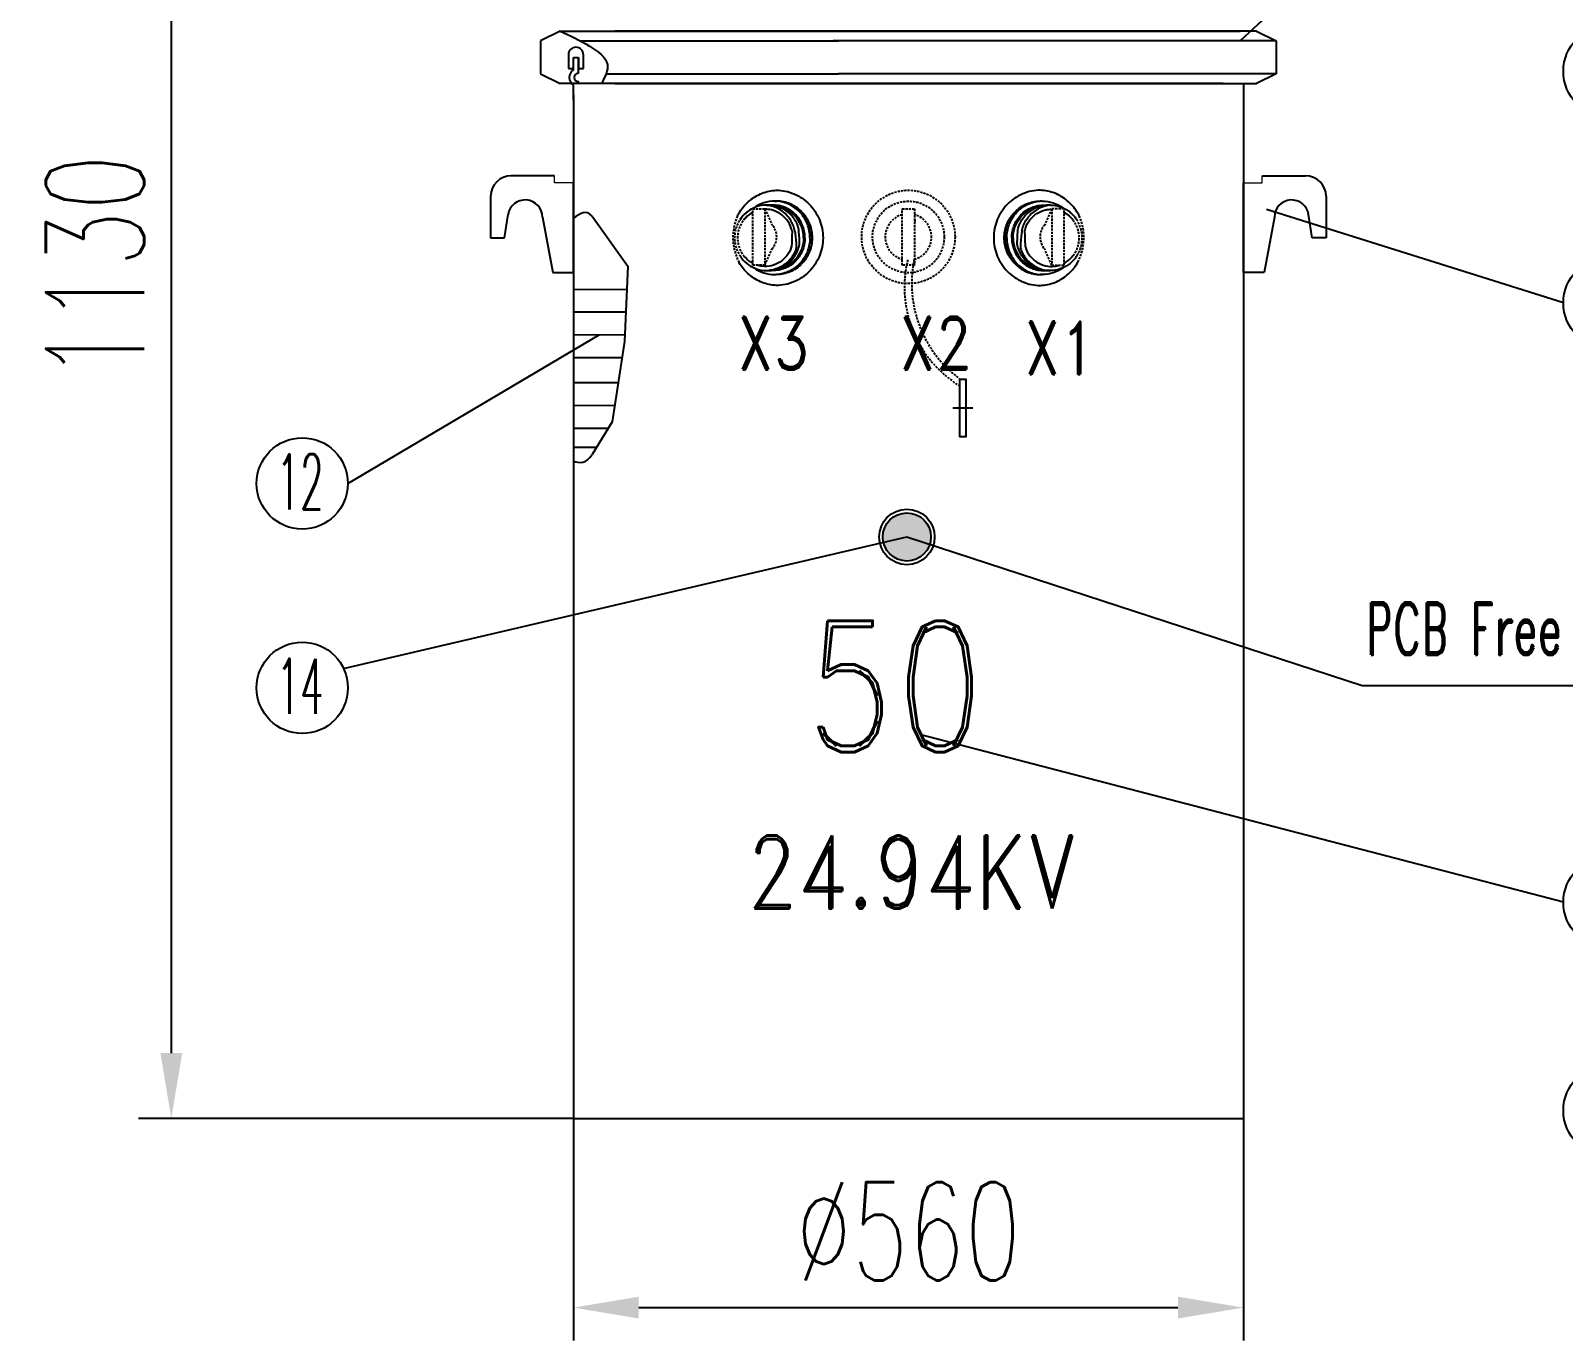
# Model space of a CAD drawing. Extents: x 4438 to 384502, y -178203 to -21188.
# Drawn here: x 374125 to 374828, y -176575 to -175974 of the extents above; entities that cross this region are included whole.
import ezdxf

# ---------------------------------------------------------------- set-up
doc = ezdxf.new("R2010")
doc.units = 0
doc.header["$LTSCALE"] = 8
doc.header["$MEASUREMENT"] = 0
doc.linetypes.add('HIDDEN', pattern=[0.375, 0.25, -0.125])
doc.layers.get('0').update_dxf_attribs({"linetype": 'CONTINUOUS'})
doc.layers.get('DEFPOINTS').update_dxf_attribs({"linetype": 'CONTINUOUS'})
doc.layers.add('PL', color=5, linetype='CONTINUOUS')
doc.layers.add('细', color=7, linetype='CONTINUOUS', lineweight=20)
doc.styles.add('DFT', font='simplex', dxfattribs={"width": 0.67, "bigfont": 'dft'})
doc.styles.get("Standard").update_dxf_attribs({"font": 'txt.shx', "width": 0.5, "bigfont": 'intecad.shx'})
doc.styles.add('数字与字母', font='romand.shx', dxfattribs={"width": 0.8, "bigfont": 'hztxt.shx'})
doc.dimstyles.new('INTE$0', dxfattribs={"dimscale": 5, "dimtxt": 4, "dimasz": 3, "dimexe": 3, "dimexo": 0, "dimgap": 1, "dimtad": 1, "dimdec": 3, "dimdsep": 46, "dimtxsty": 'DFT', "dimcen": 0, "dimclrd": 3, "dimclre": 3, "dimclrt": 6, "dimadec": 0, "dimazin": 0, "dimtfac": 1, "dimtdec": 3, "dimtix": 1, "dimtmove": 1, "dimatfit": 0, "dimfxl": 1, "dimtolj": 1, "dimtzin": 0, "dimarcsym": 0})

# ---------------------------------------------------------------- blocks, each defined once
blk = doc.blocks.new('*D2')
at = {"color": 3, "lineweight": -2, "transparency": 16777216}
for p, q in [((374374.37, -176472.99), (374374.37, -176574.73)), ((374681.69, -176472.99), (374681.69, -176574.73)), ((374404.37, -176559.73), (374651.69, -176559.73))]:
    blk.add_line(p, q, dxfattribs=at)
at = {"color": 3, "transparency": 16777216}
for points in [[(374404.37, -176554.73), (374404.37, -176564.73), (374374.37, -176559.73)], [(374651.69, -176554.73), (374651.69, -176564.73), (374681.69, -176559.73)]]:
    blk.add_solid(points, dxfattribs=at)
at = {"layer": 'DEFPOINTS', "color": 0, "transparency": 16777216}
for p in [(374374.37, -176472.99), (374681.69, -176472.99), (374681.69, -176559.73)]:
    blk.add_point(p, dxfattribs=at)
at = {"color": 6, "transparency": 16777216, "insert": (374528.03, -176524.73), "char_height": 45, "attachment_point": 5, "style": 'DFT'}
blk.add_mtext('\\A1;%%C560', dxfattribs=at)
blk = doc.blocks.new('*D3')
at = {"color": 3, "lineweight": -2, "transparency": 16777216}
for p, q in [((374423.39, -175692.21), (374174.93, -175692.21)), ((374189.93, -175722.21), (374189.93, -176442.99)), ((374374.37, -176472.99), (374174.93, -176472.99))]:
    blk.add_line(p, q, dxfattribs=at)
at = {"color": 3, "transparency": 16777216}
for points in [[(374184.93, -175722.21), (374194.93, -175722.21), (374189.93, -175692.21)], [(374184.93, -176442.99), (374194.93, -176442.99), (374189.93, -176472.99)]]:
    blk.add_solid(points, dxfattribs=at)
at = {"layer": 'DEFPOINTS', "color": 0, "transparency": 16777216}
for p in [(374423.39, -175692.21), (374189.93, -176472.99), (374374.37, -176472.99)]:
    blk.add_point(p, dxfattribs=at)
at = {"color": 6, "transparency": 16777216, "insert": (374154.93, -176082.6), "char_height": 45, "attachment_point": 5, "rotation": 90, "style": 'DFT'}
blk.add_mtext('\\A1;1130', dxfattribs=at)

msp = doc.modelspace()

# ---------------------------------------------------------------- hatches: boundary and pattern name
at = {"layer": 'PL', "ltscale": 0.5}
msp.add_hatch(color=7, dxfattribs=at).paths.add_polyline_path([(374538.395, -176206.329, 1), (374516.3, -176206.329, 1)])

# ---------------------------------------------------------------- linework, layer by layer
at = {"color": 1}
for p, q in [((374828.476, -175841.772), (374680.154, -175978.889)), ((374828.476, -176099.006), (374692.237, -176056.164)), ((374270.93, -176181.805), (374386.149, -176113.582)), ((374268.937, -176266.619), (374527.348, -176206.329)), ((374527.348, -176206.329), (374736.23, -176274.434)), ((374736.23, -176274.434), (374887.775, -176274.434)), ((374828.476, -176373.849), (374533.81, -176297.066))]:
    msp.add_line(p, q, dxfattribs=at)
for centre in [(374849.421, -175992.821), (374849.421, -176099.006), (374249.986, -176181.805), (374249.986, -176275.537), (374849.421, -176373.849), (374849.421, -176469.336)]:
    msp.add_circle(centre, 20.944, dxfattribs=at)
at = {"color": 7, "linetype": 'HIDDEN', "ltscale": 0.5}
for centre, radius, start, end in [((374579.312, -176091.789), 53.079, 166.336338, 238.559142), ((374579.312, -176091.789), 53.079, 166.336338, 238.559142), ((374583.983, -176090.15), 54.425, 168.181309, 233.194878), ((374583.983, -176090.15), 54.425, 168.181309, 233.194878)]:
    msp.add_arc(centre, radius, start, end, dxfattribs=at)
at = {"layer": 'PL', "color": 7, "ltscale": 0.5}
for p, q in [((374368.342, -175974.369), (374359.303, -175978.889)), ((374368.342, -175974.369), (374662.666, -175974.369)), ((374687.712, -175974.369), (374393.387, -175974.369)), ((374661.842, -175974.369), (374680.154, -175974.369)), ((374687.712, -175974.369), (374696.751, -175978.889)), ((374359.303, -175978.889), (374359.303, -175993.953)), ((374372.054, -175985.287), (374372.054, -175991.535)), ((374377.598, -175978.889), (374495.937, -175978.889)), ((374378.996, -175991.535), (374378.996, -175985.287)), ((374696.751, -175978.889), (374493.506, -175978.889)), ((374680.154, -175978.889), (374561.515, -175978.889)), ((374696.751, -175978.889), (374696.751, -175993.953)), ((374372.054, -175991.535), (374374.368, -175991.535)), ((374374.368, -175992.099), (374374.368, -175986.421)), ((374374.368, -175991.535), (374374.368, -175986.444)), ((374374.368, -175986.444), (374376.682, -175986.444)), ((374374.368, -175986.444), (374376.682, -175986.444)), ((374376.682, -175993.722), (374376.682, -175986.421)), ((374376.682, -175986.444), (374376.682, -175991.535)), ((374376.682, -175991.535), (374378.996, -175991.535)), ((374359.303, -175993.953), (374368.342, -175998.473)), ((374662.666, -175998.473), (374368.342, -175998.473)), ((374374.368, -176006.121), (374374.368, -175999.153)), ((374376.682, -175998.473), (374376.682, -175997.53)), ((374389.37, -175993.953), (374495.937, -175993.953)), ((374393.387, -175998.473), (374687.712, -175998.473)), ((374696.751, -175993.953), (374495.937, -175993.953)), ((374677.685, -175993.953), (374564.159, -175993.953)), ((374672.453, -175998.473), (374661.842, -175998.473)), ((374681.686, -175998.473), (374681.686, -176472.988)), ((374696.751, -175993.953), (374687.712, -175998.473)), ((374374.368, -176003.676), (374374.368, -176472.988)), ((374365.774, -176040.724), (374345.896, -176040.724)), ((374690.28, -176040.724), (374710.158, -176040.724)), ((374374.368, -176085.014), (374374.368, -176043.888)), ((374681.686, -176085.014), (374681.686, -176043.888)), ((374336.405, -176050.215), (374336.405, -176069.196)), ((374719.649, -176050.215), (374719.649, -176069.196)), ((374342.732, -176069.196), (374344.409, -176058.483)), ((374360.132, -176059.706), (374364.877, -176085.014)), ((374695.922, -176059.706), (374691.177, -176085.014)), ((374713.322, -176069.196), (374711.645, -176058.483)), ((374336.405, -176069.196), (374342.732, -176069.196)), ((374719.649, -176069.196), (374713.322, -176069.196)), ((374364.877, -176085.014), (374374.368, -176085.014)), ((374691.177, -176085.014), (374681.686, -176085.014)), ((374374.368, -176092.78), (374398.845, -176092.857)), ((374374.368, -176103.072), (374398.391, -176103.147)), ((374374.368, -176113.563), (374397.93, -176113.602)), ((374374.368, -176123.987), (374396.683, -176124.057)), ((374374.368, -176135.483), (374394.946, -176135.548)), ((374554.428, -176133.975), (374554.428, -176160.355)), ((374374.368, -176145.974), (374393.365, -176146.005)), ((374548.414, -176147.165), (374557.64, -176147.165)), ((374374.368, -176150.399), (374374.368, -176180.529)), ((374374.368, -176156.399), (374390.454, -176156.449)), ((374374.368, -176165.094), (374385.062, -176165.128)), ((374374.368, -176472.988), (374681.686, -176472.988))]:
    msp.add_line(p, q, dxfattribs=at)
at = {"layer": 'PL', "linetype": 'HIDDEN', "ltscale": 0.5}
for p, q in [((374462.239, -176055.877), (374465.496, -176063.254)), ((374593.815, -176055.877), (374590.558, -176063.254)), ((374462.239, -176081.665), (374465.496, -176074.289)), ((374593.815, -176081.665), (374590.558, -176074.289))]:
    msp.add_line(p, q, dxfattribs=at)
at = {"layer": 'PL', "ltscale": 0.5}
for p, q in [((374462.875, -176054.197), (374463.854, -176054.197)), ((374466.589, -176052.325), (374467.558, -176052.325)), ((374589.464, -176052.325), (374588.495, -176052.325)), ((374593.179, -176054.197), (374592.2, -176054.197)), ((374449.203, -176059.196), (374449.202, -176059.189)), ((374531.47, -176061.445), (374530.83, -176061.445)), ((374606.851, -176059.196), (374606.852, -176059.189)), ((374449.202, -176079.157), (374449.203, -176079.151)), ((374462.875, -176084.149), (374463.854, -176084.149)), ((374593.179, -176084.149), (374592.2, -176084.149)), ((374606.852, -176079.157), (374606.851, -176079.151)), ((374466.589, -176086.021), (374467.558, -176086.021)), ((374589.464, -176086.021), (374588.495, -176086.021))]:
    msp.add_line(p, q, dxfattribs=at)
at = {"layer": 'PL', "linetype": 'HIDDEN', "ltscale": 0.5}
for points in [[(374456.632, -176055.877), (374462.239, -176055.877), (374462.239, -176081.665), (374456.632, -176081.665)], [(374599.422, -176055.877), (374593.815, -176055.877), (374593.815, -176081.665), (374599.422, -176081.665)]]:
    msp.add_lwpolyline(points, close=True, dxfattribs=at)
at = {"layer": 'PL', "color": 5, "linetype": 'HIDDEN', "ltscale": 0.5}
msp.add_lwpolyline([(374525.223, -176055.877), (374530.83, -176055.877), (374530.83, -176081.665), (374525.223, -176081.665)], close=True, dxfattribs=at)
at = {"layer": 'PL', "color": 7, "ltscale": 0.5, "flags": 128}
msp.add_lwpolyline([(374382.989, -176059.293), (374399.314, -176082.228), (374397.792, -176116.719), (374392.214, -176153.618), (374382.989, -176168.465)], dxfattribs=at)
at = {"layer": 'PL', "color": 7, "ltscale": 0.5}
msp.add_lwpolyline([(374551.625, -176133.975), (374554.428, -176133.975), (374554.428, -176160.355), (374551.625, -176160.355)], close=True, dxfattribs=at)
at = {"layer": 'PL', "color": 5, "linetype": 'HIDDEN', "ltscale": 0.5}
for radius in [21.416, 16.416]:
    msp.add_circle((374528.027, -176068.771), radius, dxfattribs=at)
at = {"layer": 'PL', "color": 7, "ltscale": 0.5}
for radius in [12.721, 11.047]:
    msp.add_circle((374527.348, -176206.329), radius, dxfattribs=at)
for centre, radius, start, end in [((374375.525, -175985.287), 3.471, 0, 180), ((374376.682, -175995.626), 4.218, 123.269062, 236.730938), ((374376.682, -175995.626), 1.904, 90, 270), ((374345.896, -176050.215), 9.491, 90, 180), ((374710.158, -176050.215), 9.491, 0, 90), ((374352.223, -176059.706), 7.909, 0, 171.104205), ((374703.831, -176059.706), 7.909, 8.895795, 180)]:
    msp.add_arc(centre, radius, start, end, dxfattribs=at)
at = {"layer": 'PL', "linetype": 'HIDDEN', "ltscale": 0.5}
for centre, radius, start, end in [((374463.484, -176069.176), 15.172, 120.072308, 212.312326), ((374592.57, -176069.176), 15.172, 327.687674, 59.927692), ((374471.947, -176069.014), 24.407, 156.26427, 207.53399), ((374462.956, -176069.173), 13.273, 118.456982, 217.673716), ((374593.098, -176069.173), 13.273, 322.326284, 61.543018), ((374584.107, -176069.014), 24.407, 332.46601, 23.73573), ((374459.435, -176068.771), 8.196, 317.686277, 42.313723), ((374596.619, -176068.771), 8.196, 137.686277, 222.313723)]:
    msp.add_arc(centre, radius, start, end, dxfattribs=at)
at = {"layer": 'PL', "ltscale": 0.5}
for centre, radius, start, end in [((374462.875, -176068.179), 13.982, 85.988788, 89.999991), ((374461.439, -176068.839), 14.761, 41.722777, 82.429435), ((374462.876, -176068.155), 13.958, 85.56371, 85.987581), ((374463.853, -176068.183), 13.986, 83.663211, 89.998126), ((374463.848, -176068.218), 14.021, 78.885493, 83.658125), ((374463.845, -176068.234), 14.037, 75.090543, 78.884328), ((374466.589, -176068.048), 15.722, 86.475762, 89.998742), ((374463.824, -176068.311), 14.117, 69.986432, 75.087098), ((374463.81, -176068.349), 14.158, 66.619477, 69.986326), ((374463.765, -176068.45), 14.268, 60.955056, 66.614229), ((374463.736, -176068.502), 14.328, 58.240784, 60.95647), ((374594.615, -176068.839), 14.761, 97.570565, 138.277223), ((374592.318, -176068.502), 14.328, 119.04353, 121.759216), ((374592.289, -176068.45), 14.268, 113.385771, 119.044944), ((374592.244, -176068.349), 14.158, 110.013674, 113.380523), ((374592.23, -176068.311), 14.117, 104.912902, 110.013568), ((374589.465, -176068.048), 15.722, 90.001258, 93.524238), ((374592.209, -176068.234), 14.037, 101.115672, 104.909457), ((374592.205, -176068.218), 14.021, 96.341875, 101.114507), ((374592.2, -176068.183), 13.986, 90.001874, 96.336789), ((374593.178, -176068.155), 13.958, 94.012419, 94.43629), ((374593.179, -176068.179), 13.982, 90.000009, 94.011212), ((374463.662, -176068.619), 14.466, 51.759719, 58.232547), ((374463.62, -176068.673), 14.535, 49.945559, 51.762889), ((374463.514, -176068.793), 14.694, 42.335881, 49.932942), ((374592.539, -176068.793), 14.694, 130.067058, 137.664119), ((374592.434, -176068.673), 14.535, 128.237111, 130.054441), ((374592.392, -176068.619), 14.466, 121.767453, 128.240281), ((374462.875, -176070.168), 13.982, 270.000009, 274.011212), ((374462.876, -176070.191), 13.958, 274.012419, 274.43629), ((374463.853, -176070.164), 13.986, 270.001871, 276.335147), ((374463.848, -176070.129), 14.021, 276.340234, 281.113839), ((374463.845, -176070.113), 14.037, 281.115002, 284.907784), ((374463.824, -176070.036), 14.117, 284.911232, 290.01233), ((374463.81, -176069.998), 14.158, 290.012435, 293.379248), ((374463.765, -176069.897), 14.268, 293.384499, 299.043722), ((374463.736, -176069.845), 14.328, 299.042308, 301.758591), ((374463.662, -176069.728), 14.466, 301.766827, 308.239144), ((374463.62, -176069.674), 14.535, 308.235975, 310.054511), ((374463.514, -176069.554), 14.694, 310.067121, 317.662069), ((374592.539, -176069.554), 14.694, 222.337931, 229.932879), ((374592.434, -176069.674), 14.535, 229.945489, 231.764025), ((374592.392, -176069.728), 14.466, 231.760856, 238.233173), ((374592.318, -176069.845), 14.328, 238.241409, 240.957692), ((374592.289, -176069.897), 14.268, 240.956278, 246.615501), ((374592.244, -176069.998), 14.158, 246.620752, 249.987565), ((374592.23, -176070.036), 14.117, 249.98767, 255.088768), ((374592.209, -176070.113), 14.037, 255.092216, 258.884998), ((374592.205, -176070.129), 14.021, 258.886161, 263.659766), ((374592.2, -176070.164), 13.986, 263.664853, 269.998129), ((374593.178, -176070.191), 13.958, 265.56371, 265.987581), ((374593.179, -176070.168), 13.982, 265.988788, 269.999991), ((374466.589, -176070.299), 15.722, 270.001258, 273.524238), ((374589.465, -176070.299), 15.722, 266.475762, 269.998742)]:
    msp.add_arc(centre, radius, start, end, dxfattribs=at)
at = {"layer": 'PL', "color": 5, "linetype": 'HIDDEN', "ltscale": 0.5}
for start, end in [(105.299073, 254.700927), (285.299073, 74.700927)]:
    msp.add_arc((374528.027, -176068.771), 10.625, start, end, dxfattribs=at)
at = {"layer": 'PL', "color": 7, "ltscale": 0.5}
msp.add_spline([(374368.342, -175974.369), (374381.828, -175981.304), (374389.982, -175989.664), (374387.229, -175998.473)], degree=3, dxfattribs=at)
at = {"layer": 'PL', "ltscale": 0.5}
for points, knots in [([(374449.604, -176059.189), (374449.934, -176058.524), (374451.408, -176055.894), (374454.898, -176051.892), (374460.756, -176048.409), (374465.197, -176047.46), (374467.41, -176047.356)], [0.1713312, 0.1713312, 0.1713312, 0.1713312, 0.25361004, 0.50477744, 0.75329172, 1, 1, 1, 1]), ([(374467.397, -176047.333), (374470.166, -176047.333), (374475.802, -176048.502), (374482.922, -176053.36), (374487.751, -176060.591), (374488.893, -176066.33), (374488.893, -176069.173)], [0, 0, 0, 0, 0.2459609, 0.4956412, 0.7474481, 1, 1, 1, 1]), ([(374588.657, -176047.333), (374585.888, -176047.333), (374580.251, -176048.502), (374573.132, -176053.36), (374568.303, -176060.591), (374567.16, -176066.33), (374567.16, -176069.173)], [0, 0, 0, 0, 0.2459609, 0.4956412, 0.7474481, 1, 1, 1, 1]), ([(374606.449, -176059.189), (374606.119, -176058.524), (374604.646, -176055.894), (374601.156, -176051.892), (374595.298, -176048.409), (374590.857, -176047.46), (374588.644, -176047.356)], [0.1713312, 0.1713312, 0.1713312, 0.1713312, 0.25361004, 0.50477744, 0.75329172, 1, 1, 1, 1]), ([(374462.875, -176054.197), (374461.442, -176054.197), (374458.55, -176054.643), (374454.617, -176056.584), (374452.094, -176058.971), (374450.946, -176060.606), (374450.662, -176061.061)], [0, 0, 0, 0, 0.24782256, 0.49672452, 0.74741621, 0.83991315, 0.83991315, 0.83991315, 0.83991315]), ([(374466.589, -176052.325), (374464.933, -176052.325), (374461.591, -176052.854), (374458.579, -176054.391), (374457.229, -176055.364)], [0, 0, 0, 0, 0.4988158, 1, 1, 1, 1]), ([(374474.683, -176066.053), (374474.586, -176065.643), (374474.066, -176063.828), (374472.479, -176060.853), (374469.25, -176057.863), (374465.671, -176056.333), (374463.281, -176056.065), (374462.324, -176056.07)], [0.09088188, 0.09088188, 0.09088188, 0.09088188, 0.12735836, 0.2538312, 0.37890638, 0.50267986, 0.58548936, 0.58548936, 0.58548936, 0.58548936]), ([(374478.044, -176072.295), (374478.105, -176071.981), (374477.91, -176065.332), (374477.349, -176063.418), (374476.004, -176060.814), (374474.192, -176058.529), (374471.981, -176056.651), (374469.454, -176055.253), (374466.711, -176054.392), (374464.804, -176054.197), (374463.854, -176054.197)], [0.12194374, 0.12194374, 0.12194374, 0.12194374, 0.12677734, 0.25327819, 0.37928554, 0.50464105, 0.62929002, 0.75328513, 0.876775, 1, 1, 1, 1]), ([(374480.57, -176069.173), (374480.57, -176068.14), (374480.363, -176066.071), (374479.442, -176063.103), (374477.95, -176060.391), (374475.951, -176058.055), (374473.527, -176056.194), (374470.784, -176054.889), (374467.84, -176054.197), (374465.824, -176054.165), (374464.83, -176054.256)], [0, 0, 0, 0, 0.1272333, 0.2541042, 0.3803285, 0.5057114, 0.6302036, 0.7539071, 0.8770607, 1, 1, 1, 1]), ([(374482.863, -176069.173), (374482.863, -176067.067), (374482.091, -176062.832), (374479.286, -176058.261), (374476.192, -176055.447), (374473.529, -176053.823), (374470.619, -176052.746), (374468.578, -176052.418), (374467.555, -176052.355)], [0, 0, 0, 0, 0.2532512, 0.5043432, 0.6292554, 0.7533897, 0.8768919, 1, 1, 1, 1]), ([(374483.832, -176069.173), (374483.832, -176068.073), (374483.623, -176065.869), (374482.693, -176062.692), (374481.182, -176059.761), (374479.148, -176057.191), (374476.666, -176055.08), (374473.833, -176053.511), (374470.759, -176052.543), (374468.622, -176052.325), (374467.558, -176052.325)], [0, 0, 0, 0, 0.1271196, 0.2539133, 0.3801207, 0.505552, 0.6301381, 0.7539382, 0.8771334, 1, 1, 1, 1]), ([(374479.968, -176069.173), (374479.968, -176067.534), (374479.418, -176064.24), (374477.031, -176059.883), (374473.357, -176056.604), (374470.305, -176055.397), (374468.744, -176055.084)], [0, 0, 0, 0, 0.2534523, 0.5050708, 0.7538289, 1, 1, 1, 1]), ([(374572.222, -176069.173), (374572.222, -176068.073), (374572.431, -176065.869), (374573.361, -176062.692), (374574.871, -176059.761), (374576.906, -176057.191), (374579.387, -176055.08), (374582.22, -176053.511), (374585.295, -176052.543), (374587.432, -176052.325), (374588.495, -176052.325)], [0, 0, 0, 0, 0.1271196, 0.2539133, 0.3801207, 0.505552, 0.6301381, 0.7539382, 0.8771334, 1, 1, 1, 1]), ([(374573.191, -176069.173), (374573.191, -176067.067), (374573.963, -176062.832), (374576.768, -176058.261), (374579.862, -176055.447), (374582.525, -176053.823), (374585.435, -176052.746), (374587.476, -176052.418), (374588.498, -176052.355)], [0, 0, 0, 0, 0.2532512, 0.5043432, 0.6292554, 0.7533897, 0.8768919, 1, 1, 1, 1]), ([(374575.483, -176069.173), (374575.483, -176068.14), (374575.691, -176066.071), (374576.612, -176063.103), (374578.103, -176060.391), (374580.103, -176058.055), (374582.526, -176056.194), (374585.27, -176054.889), (374588.214, -176054.197), (374590.23, -176054.165), (374591.224, -176054.256)], [0, 0, 0, 0, 0.1272333, 0.2541042, 0.3803285, 0.5057114, 0.6302036, 0.7539071, 0.8770607, 1, 1, 1, 1]), ([(374576.086, -176069.173), (374576.086, -176067.534), (374576.636, -176064.24), (374579.023, -176059.883), (374582.697, -176056.604), (374585.749, -176055.397), (374587.31, -176055.084)], [0, 0, 0, 0, 0.2534523, 0.5050708, 0.7538289, 1, 1, 1, 1]), ([(374578.01, -176072.295), (374577.949, -176071.981), (374578.144, -176065.332), (374578.705, -176063.418), (374580.049, -176060.814), (374581.862, -176058.529), (374584.073, -176056.651), (374586.599, -176055.253), (374589.343, -176054.392), (374591.25, -176054.197), (374592.2, -176054.197)], [0.12194374, 0.12194374, 0.12194374, 0.12194374, 0.12677734, 0.25327819, 0.37928554, 0.50464105, 0.62929002, 0.75328513, 0.876775, 1, 1, 1, 1]), ([(374581.371, -176066.053), (374581.468, -176065.643), (374581.987, -176063.828), (374583.574, -176060.853), (374586.804, -176057.863), (374590.382, -176056.333), (374592.772, -176056.065), (374593.73, -176056.07)], [0.09088188, 0.09088188, 0.09088188, 0.09088188, 0.12735836, 0.2538312, 0.37890638, 0.50267986, 0.58548936, 0.58548936, 0.58548936, 0.58548936]), ([(374589.464, -176052.325), (374591.121, -176052.325), (374594.463, -176052.854), (374597.475, -176054.391), (374598.825, -176055.364)], [0, 0, 0, 0, 0.4988158, 1, 1, 1, 1]), ([(374593.179, -176054.197), (374594.612, -176054.197), (374597.504, -176054.643), (374601.437, -176056.584), (374603.96, -176058.971), (374605.107, -176060.606), (374605.392, -176061.061)], [0, 0, 0, 0, 0.24782256, 0.49672452, 0.74741621, 0.83991315, 0.83991315, 0.83991315, 0.83991315]), ([(374456.632, -176057.504), (374455.431, -176058.139), (374453.944, -176059.268), (374452.745, -176060.675), (374452.45, -176061.061)], [0.75639103, 0.75639103, 0.75639103, 0.75639103, 0.87393683, 0.91589559, 0.91589559, 0.91589559, 0.91589559]), ([(374475.974, -176066.053), (374475.811, -176065.26), (374475.072, -176062.698), (374473.675, -176060.383), (374472.456, -176059.015)], [0.28347025, 0.28347025, 0.28347025, 0.28347025, 0.50208843, 1, 1, 1, 1]), ([(374484.037, -176069.173), (374484.037, -176067.175), (374483.317, -176063.161), (374481.211, -176059.664), (374479.893, -176058.183)], [0, 0, 0, 0, 0.5020825, 1, 1, 1, 1]), ([(374572.017, -176069.173), (374572.017, -176067.175), (374572.737, -176063.161), (374574.843, -176059.664), (374576.161, -176058.183)], [0, 0, 0, 0, 0.5020825, 1, 1, 1, 1]), ([(374580.08, -176066.053), (374580.243, -176065.26), (374580.981, -176062.698), (374582.379, -176060.383), (374583.598, -176059.015)], [0.28347025, 0.28347025, 0.28347025, 0.28347025, 0.50208843, 1, 1, 1, 1]), ([(374599.422, -176057.504), (374600.623, -176058.139), (374602.11, -176059.268), (374603.309, -176060.675), (374603.603, -176061.061)], [0.75639103, 0.75639103, 0.75639103, 0.75639103, 0.87393683, 0.91589559, 0.91589559, 0.91589559, 0.91589559]), ([(374474.683, -176066.053), (374474.586, -176072.704), (374474.066, -176074.519), (374472.479, -176077.494), (374469.25, -176080.484), (374465.236, -176082.2), (374461.523, -176082.405), (374459.336, -176081.917), (374458.569, -176081.665)], [0.09088188, 0.09088188, 0.09088188, 0.09088188, 0.12735836, 0.2538312, 0.37890638, 0.50267986, 0.62582776, 0.69562282, 0.69562282, 0.69562282, 0.69562282]), ([(374475.974, -176066.053), (374476.858, -176073.093), (374476.114, -176075.667), (374474.223, -176078.788), (374471.522, -176081.288), (374469.194, -176082.742), (374466.646, -176083.723), (374464.854, -176084.038), (374463.956, -176084.108)], [0.14246378, 0.14246378, 0.14246378, 0.14246378, 0.2532215, 0.50432367, 0.62924453, 0.75339094, 0.87690011, 1, 1, 1, 1]), ([(374480.57, -176069.173), (374480.57, -176070.207), (374480.363, -176072.276), (374479.442, -176075.244), (374477.95, -176077.955), (374475.951, -176080.292), (374473.527, -176082.153), (374470.784, -176083.458), (374467.84, -176084.15), (374465.824, -176084.182), (374464.83, -176084.091)], [0, 0, 0, 0, 0.1272333, 0.2541042, 0.3803285, 0.5057114, 0.6302036, 0.7539071, 0.8770607, 1, 1, 1, 1]), ([(374488.893, -176069.173), (374488.893, -176072.016), (374487.751, -176077.756), (374482.922, -176084.987), (374475.802, -176089.845), (374470.166, -176091.013), (374467.397, -176091.013)], [0, 0, 0, 0, 0.2525519, 0.5043588, 0.7540391, 1, 1, 1, 1]), ([(374482.863, -176069.173), (374482.863, -176071.28), (374482.091, -176075.515), (374479.286, -176080.086), (374476.192, -176082.9), (374473.529, -176084.524), (374470.619, -176085.601), (374468.578, -176085.929), (374467.555, -176085.992)], [0, 0, 0, 0, 0.2532512, 0.5043432, 0.6292554, 0.7533897, 0.8768919, 1, 1, 1, 1]), ([(374483.832, -176069.173), (374483.832, -176070.274), (374483.623, -176072.478), (374482.693, -176075.655), (374481.182, -176078.585), (374479.148, -176081.156), (374476.666, -176083.267), (374473.833, -176084.836), (374470.759, -176085.804), (374468.622, -176086.021), (374467.558, -176086.021)], [0, 0, 0, 0, 0.1271196, 0.2539133, 0.3801207, 0.505552, 0.6301381, 0.7539382, 0.8771334, 1, 1, 1, 1]), ([(374479.968, -176069.173), (374479.968, -176070.813), (374479.418, -176074.107), (374477.031, -176078.464), (374473.357, -176081.743), (374470.305, -176082.95), (374468.744, -176083.263)], [0, 0, 0, 0, 0.2534523, 0.5050708, 0.7538289, 1, 1, 1, 1]), ([(374479.893, -176080.164), (374481.211, -176078.683), (374483.317, -176075.186), (374484.037, -176071.172), (374484.037, -176069.173)], [0, 0, 0, 0, 0.4979175, 1, 1, 1, 1]), ([(374567.16, -176069.173), (374567.16, -176072.016), (374568.303, -176077.756), (374573.132, -176084.987), (374580.251, -176089.845), (374585.888, -176091.013), (374588.657, -176091.013)], [0, 0, 0, 0, 0.2525519, 0.5043588, 0.7540391, 1, 1, 1, 1]), ([(374576.161, -176080.164), (374574.843, -176078.683), (374572.737, -176075.186), (374572.017, -176071.172), (374572.017, -176069.173)], [0, 0, 0, 0, 0.4979175, 1, 1, 1, 1]), ([(374572.222, -176069.173), (374572.222, -176070.274), (374572.431, -176072.478), (374573.361, -176075.655), (374574.871, -176078.585), (374576.906, -176081.156), (374579.387, -176083.267), (374582.22, -176084.836), (374585.295, -176085.804), (374587.432, -176086.021), (374588.495, -176086.021)], [0, 0, 0, 0, 0.1271196, 0.2539133, 0.3801207, 0.505552, 0.6301381, 0.7539382, 0.8771334, 1, 1, 1, 1]), ([(374573.191, -176069.173), (374573.191, -176071.28), (374573.963, -176075.515), (374576.768, -176080.086), (374579.862, -176082.9), (374582.525, -176084.524), (374585.435, -176085.601), (374587.476, -176085.929), (374588.498, -176085.992)], [0, 0, 0, 0, 0.2532512, 0.5043432, 0.6292554, 0.7533897, 0.8768919, 1, 1, 1, 1]), ([(374575.483, -176069.173), (374575.483, -176070.207), (374575.691, -176072.276), (374576.612, -176075.244), (374578.103, -176077.955), (374580.103, -176080.292), (374582.526, -176082.153), (374585.27, -176083.458), (374588.214, -176084.15), (374590.23, -176084.182), (374591.224, -176084.091)], [0, 0, 0, 0, 0.1272333, 0.2541042, 0.3803285, 0.5057114, 0.6302036, 0.7539071, 0.8770607, 1, 1, 1, 1]), ([(374576.086, -176069.173), (374576.086, -176070.813), (374576.636, -176074.107), (374579.023, -176078.464), (374582.697, -176081.743), (374585.749, -176082.95), (374587.31, -176083.263)], [0, 0, 0, 0, 0.2534523, 0.5050708, 0.7538289, 1, 1, 1, 1]), ([(374580.08, -176066.053), (374579.196, -176073.093), (374579.94, -176075.667), (374581.831, -176078.788), (374584.532, -176081.288), (374586.86, -176082.742), (374589.408, -176083.723), (374591.199, -176084.038), (374592.098, -176084.108)], [0.14246378, 0.14246378, 0.14246378, 0.14246378, 0.2532215, 0.50432367, 0.62924453, 0.75339094, 0.87690011, 1, 1, 1, 1]), ([(374581.371, -176066.053), (374581.468, -176072.704), (374581.987, -176074.519), (374583.574, -176077.494), (374586.804, -176080.484), (374590.818, -176082.2), (374594.53, -176082.405), (374596.718, -176081.917), (374597.485, -176081.665)], [0.09088188, 0.09088188, 0.09088188, 0.09088188, 0.12735836, 0.2538312, 0.37890638, 0.50267986, 0.62582776, 0.69562282, 0.69562282, 0.69562282, 0.69562282]), ([(374463.854, -176084.149), (374464.804, -176084.149), (374466.711, -176083.955), (374469.454, -176083.094), (374471.981, -176081.696), (374474.192, -176079.818), (374476.004, -176077.533), (374477.349, -176074.929), (374477.91, -176073.015), (374478.098, -176072.018), (374478.105, -176071.981)], [0, 0, 0, 0, 0.12322495, 0.24671481, 0.37070995, 0.49535895, 0.62071451, 0.74672187, 0.87322272, 0.87805626, 0.87805626, 0.87805626, 0.87805626]), ([(374592.2, -176084.149), (374591.25, -176084.149), (374589.343, -176083.955), (374586.599, -176083.094), (374584.073, -176081.696), (374581.862, -176079.818), (374580.049, -176077.533), (374578.705, -176074.929), (374578.144, -176073.015), (374577.956, -176072.018), (374577.949, -176071.981)], [0, 0, 0, 0, 0.12322495, 0.24671481, 0.37070995, 0.49535895, 0.62071451, 0.74672187, 0.87322272, 0.87805626, 0.87805626, 0.87805626, 0.87805626]), ([(374467.41, -176090.991), (374465.197, -176090.887), (374460.756, -176089.938), (374454.898, -176086.455), (374451.408, -176082.453), (374450.304, -176080.297), (374450.304, -176080.297)], [0, 0, 0, 0, 0.24670828, 0.49522256, 0.74638996, 0.8286688, 0.8286688, 0.8286688, 0.8286688]), ([(374450.662, -176077.285), (374450.946, -176077.741), (374452.094, -176079.376), (374454.617, -176081.763), (374458.55, -176083.704), (374461.442, -176084.149), (374462.875, -176084.149)], [0.16008608, 0.16008608, 0.16008608, 0.16008608, 0.25258375, 0.50327533, 0.75217727, 1, 1, 1, 1]), ([(374456.632, -176080.843), (374455.431, -176080.208), (374453.944, -176079.079), (374452.745, -176077.672), (374452.45, -176077.285)], [0.75639103, 0.75639103, 0.75639103, 0.75639103, 0.87393683, 0.91589559, 0.91589559, 0.91589559, 0.91589559]), ([(374457.229, -176082.982), (374458.579, -176083.956), (374461.591, -176085.493), (374464.933, -176086.021), (374466.589, -176086.021)], [0, 0, 0, 0, 0.5011841, 1, 1, 1, 1]), ([(374588.644, -176090.991), (374590.857, -176090.887), (374595.298, -176089.938), (374601.156, -176086.455), (374604.646, -176082.453), (374605.75, -176080.297), (374605.75, -176080.297)], [0, 0, 0, 0, 0.24670828, 0.49522256, 0.74638996, 0.8286688, 0.8286688, 0.8286688, 0.8286688]), ([(374598.825, -176082.982), (374597.475, -176083.956), (374594.463, -176085.493), (374591.121, -176086.021), (374589.464, -176086.021)], [0, 0, 0, 0, 0.5011841, 1, 1, 1, 1]), ([(374605.392, -176077.285), (374605.107, -176077.741), (374603.96, -176079.376), (374601.437, -176081.763), (374597.504, -176083.704), (374594.612, -176084.149), (374593.179, -176084.149)], [0.16008608, 0.16008608, 0.16008608, 0.16008608, 0.25258375, 0.50327533, 0.75217727, 1, 1, 1, 1]), ([(374599.422, -176080.843), (374600.623, -176080.208), (374602.11, -176079.079), (374603.309, -176077.672), (374603.603, -176077.285)], [0.75639103, 0.75639103, 0.75639103, 0.75639103, 0.87393683, 0.91589559, 0.91589559, 0.91589559, 0.91589559])]:
    msp.add_open_spline(points, degree=3, knots=knots, dxfattribs=at)
at = {"layer": 'PL', "color": 7, "ltscale": 0.5}
for points in [[(374382.989, -176059.293), (374380.099, -176055.902), (374377.209, -176058.067), (374374.368, -176060.257)], [(374374.368, -176171.512), (374377.162, -176172.403), (374380.048, -176173.136), (374382.989, -176168.465)]]:
    msp.add_open_spline(points, degree=3, dxfattribs=at)
at = {"layer": '细', "color": 1}
for points in [[(374374.368, -176040.724), (374374.368, -176043.888), (374365.774, -176043.888), (374365.774, -176040.724)], [(374681.686, -176040.724), (374681.686, -176043.888), (374690.28, -176043.888), (374690.28, -176040.724)]]:
    msp.add_lwpolyline(points, dxfattribs=at)

# ---------------------------------------------------------------- texts
at = {"color": 3, "linetype": 'Continuous', "char_height": 25.3086, "width": 20.24686, "attachment_point": 3, "line_spacing_factor": 0.9}
for s, insert in [('12', (374259.809, -176168.424)), ('14', (374259.809, -176262.155))]:
    msp.add_mtext(s, dxfattribs=dict(at, insert=insert))
at = {"layer": 'PL', "color": 7, "ltscale": 0.5, "style": '数字与字母'}
for s, height, width, p in [('X3', 24.1034, 0.8, (374449.688, -176129.557)), ('X3', 24.1034, 0.8, (374449.688, -176129.557)), ('X2', 24.1034, 0.8, (374523.986, -176129.557)), ('X2', 24.1034, 0.8, (374523.986, -176129.557)), ('X1', 24.1034, 0.8, (374581.194, -176131.682)), ('X1', 24.1034, 0.8, (374581.194, -176131.682)), ('PCB Free Sticker', 24.1034, 0.6, (374737.9, -176260.465)), ('50', 60.2585, 0.8, (374480.613, -176304.991)), ('24.94KV', 33.4769, 0.8, (374453.989, -176376.725))]:
    msp.add_text(s, height=height, dxfattribs=dict(at, width=width)).set_placement(p)

# ---------------------------------------------------------------- dimensions: what is measured, and where the dimension line sits
at = {"color": 1}
dim = msp.add_linear_dim(base=(374189.934, -176472.988), p1=(374423.39, -175692.211), p2=(374374.368, -176472.988), angle=90, text='1130', dimstyle='INTE$0', override={"dimtxt": 9, "dimasz": 6, "dimgap": 2.5, "dimdec": 2, "dimtdec": 2}, dxfattribs=at)
dim.commit()
dim.dimension.update_dxf_attribs({"geometry": '*D3', "text_midpoint": (374154.934, -176082.599)})
dim = msp.add_linear_dim(base=(374681.686, -176559.728), p1=(374374.368, -176472.988), p2=(374681.686, -176472.988), text='%%C560', dimstyle='INTE$0', override={"dimtxt": 9, "dimasz": 6, "dimgap": 2.5, "dimdec": 2, "dimtdec": 2}, dxfattribs=at)
dim.commit()
dim.dimension.update_dxf_attribs({"geometry": '*D2', "text_midpoint": (374528.027, -176524.728)})

doc.saveas('drawing.dxf')
